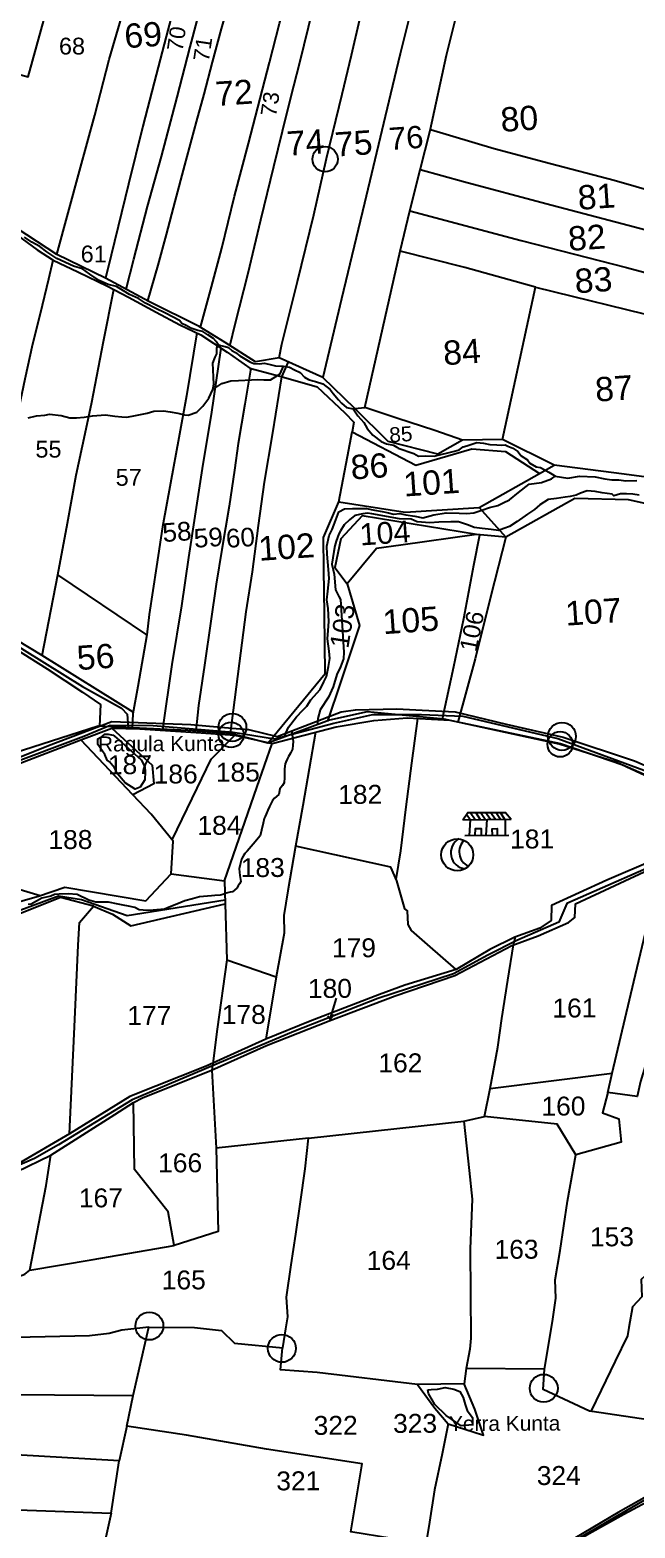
# Model space of a CAD drawing. Header units: millimetres. Extents: x 194974 to 225661, y 1604136 to 1614862.
# Drawn here: x 198813 to 199426, y 1611541 to 1613055 of the extents above; entities that cross this region are included whole.
import ezdxf

# ---------------------------------------------------------------- set-up
doc = ezdxf.new("R2010")
doc.units = ezdxf.units.MM
doc.header["$LTSCALE"] = 15
for name, color, linetype in [('BOUNDRY STONES', 240, 'Continuous'), ('PLOTS', 7, 'Continuous'), ('PLOTS NO', 7, 'Continuous'), ('ROADS', 1, 'Continuous'), ('STREAMS', 4, 'Continuous'), ('VILLAGE', 7, 'Continuous'), ('wells', 7, 'Continuous')]:
    doc.layers.add(name, color=color, linetype=linetype)
doc.styles.get("Standard").update_dxf_attribs({"font": 'arial.ttf'})

msp = doc.modelspace()

# ---------------------------------------------------------------- linework, layer by layer
at = {"layer": 'BOUNDRY STONES'}
for centre in [(199112.2, 1612924.6), (199017, 1612342.5), (199350, 1612333)]:
    msp.add_circle(centre, 12.8, dxfattribs=at)
at = {"layer": 'BOUNDRY STONES', "color": 1}
for centre in [(199018.3, 1612350.1), (199351.8, 1612341), (198934.3, 1611744.8), (199068.4, 1611722.2), (199333.4, 1611681.8)]:
    msp.add_circle(centre, 14.1, dxfattribs=at)
at = {"layer": 'PLOTS', "color": 0}
for points in [[(198639.4, 1613055.2), (198694.8, 1613040.1), (198750.1, 1613024.1), (198778.1, 1613017.1), (198811.8, 1613008), (198840.8, 1613113), (198842.7, 1613117.3), (198865.3, 1613199.5), (198875.1, 1613235.3), (198889.2, 1613282.5)], [(198840.6, 1612828.2), (198863.6, 1612912.4), (198879.2, 1612969.3), (198893.6, 1613025.6), (198910.1, 1613081.9), (198920.5, 1613118.6), (198922.3, 1613121.4), (198937.8, 1613176.1), (198955.4, 1613235), (198963, 1613260.4)], [(199004.7, 1613247.9), (198988.5, 1613187.6), (198977.7, 1613144.6), (198970.1, 1613120.6), (198951.3, 1613048.8), (198939.1, 1613002.1), (198927.6, 1612958.2), (198913.2, 1612899.5), (198895.5, 1612827.5), (198889.8, 1612804.3)], [(198910.7, 1612793.2), (198918.6, 1612823.7), (198932.4, 1612876.7), (198946.6, 1612927.5), (198962.3, 1612987.5), (198975.6, 1613038.3), (198989.7, 1613091.7), (199001.5, 1613130.4), (199014.1, 1613177), (199026.7, 1613225.1), (199030.6, 1613239.9)], [(199055.9, 1613231.9), (199041.8, 1613180), (199027.9, 1613128.8), (199027, 1613125.4), (199017.3, 1613093.7), (199007.1, 1613056.3), (198997.9, 1613022.6), (198989.4, 1612990.3), (198981.8, 1612962.4), (198969.8, 1612918.7), (198960, 1612881.8), (198951.2, 1612848.5), (198942.9, 1612817.6), (198932.5, 1612781.5)], [(198986.1, 1612754.8), (198997.1, 1612795.5), (199007.5, 1612834.6), (199020.6, 1612887.1), (199034.8, 1612940.5), (199046.6, 1612986), (199056, 1613022.5), (199066.1, 1613062), (199077.2, 1613105), (199083.5, 1613130.2), (199085.5, 1613132.6), (199096.4, 1613176.3), (199105.8, 1613216)], [(199133.4, 1613207.3), (199123.8, 1613167.9), (199115.4, 1613135.2), (199113.5, 1613132.6), (199103, 1613090.7), (199095, 1613057.7), (199086.4, 1613022.1), (199077.3, 1612986.8), (199068.6, 1612952.8), (199059.8, 1612916.8), (199046.8, 1612863), (199033.8, 1612809.2), (199020.8, 1612757.4), (199015.6, 1612736.5)], [(199065.8, 1612723.9), (199068.2, 1612737.5), (199084.1, 1612801.1), (199100.9, 1612868.4), (199113.7, 1612925.5), (199129.3, 1612990.4), (199138.7, 1613030), (199147.3, 1613066.4), (199157, 1613105.9), (199164.3, 1613135.5), (199164.9, 1613137.9), (199173.6, 1613175.2), (199177.3, 1613193.3)], [(199224.2, 1613182.8), (199215.7, 1613142.2), (199207.1, 1613108.9), (199198, 1613070.2), (199188, 1613031.3), (199178.4, 1612990.4), (199151.9, 1612880.2), (199128.9, 1612783.4), (199110, 1612703.9)], [(199142.3, 1612672.4), (199152.4, 1612673.7), (199170.7, 1612754.1), (199188.2, 1612831.8), (199197.9, 1612872.5), (199208.3, 1612914), (199218.6, 1612953.8), (199235.1, 1613029.9), (199249.5, 1613088), (199259.4, 1613128.1), (199269.2, 1613172.9)], [(199218.8, 1612954.6), (199283.1, 1612935.4), (199340.2, 1612920.3), (199404.5, 1612903.3), (199473.9, 1612883.4), (199548.1, 1612863.3)], [(199536.9, 1612825.1), (199494, 1612837.7), (199418.8, 1612857.7), (199335.4, 1612879.4), (199252.3, 1612901.7), (199208.3, 1612914)], [(199559.7, 1612901.4), (199548.1, 1612863.3), (199536.9, 1612825.1), (199525.4, 1612786.1), (199514.3, 1612747.9), (199493.4, 1612667.3), (199482.7, 1612619.1), (199477.7, 1612597.6), (199414.7, 1612606), (199344.1, 1612615.2)], [(199197.9, 1612872.5), (199310.7, 1612842.4), (199417.2, 1612815.3), (199525.4, 1612786.1), (199673.6, 1612755.9)], [(198773.7, 1612867.3), (198820.9, 1612833.1), (198836.8, 1612822.6), (198861.9, 1612810.6), (198891.8, 1612796.2), (198913.1, 1612785.2), (198941.3, 1612770.1), (198965.1, 1612757.3), (198986.5, 1612747.1), (199013.1, 1612729.5), (199036, 1612713.4), (199070, 1612704.1), (199104.2, 1612694.6), (199132, 1612668.3), (199141.2, 1612658.6), (199139.7, 1612649.1), (199203.9, 1612615.1), (199260.7, 1612631.7), (199294.6, 1612629.1), (199329.1, 1612607), (199344.1, 1612615.2), (199291.8, 1612641.1), (199251.3, 1612640.7), (199226.2, 1612626.4), (199175.8, 1612639.2), (199142.3, 1612672.4), (199110, 1612703.9), (199065.8, 1612723.9), (199041.8, 1612719.8), (199011.1, 1612739.4), (198984.8, 1612755.6), (198933.9, 1612780.8), (198889.8, 1612804.3), (198840.6, 1612828.2), (198800.6, 1612854.5)], [(199291.8, 1612641.1), (199325.1, 1612795.2), (199253.5, 1612815.1), (199188.2, 1612831.8)], [(198756.7, 1612464.5), (198766.7, 1612511.4), (198775, 1612550.1), (198783.3, 1612588.6), (198792.7, 1612627.7), (198800.9, 1612665.4), (198808.5, 1612702.5), (198816.5, 1612737.9), (198824.3, 1612768.6), (198832.7, 1612803.6), (198836.8, 1612822.6)], [(199325.1, 1612795.2), (199454.4, 1612763.6), (199514.3, 1612748.1)], [(198825.9, 1612422.7), (198841.6, 1612504.3), (198851.6, 1612556.7), (198860.3, 1612605.1), (198869.2, 1612647.2), (198876.2, 1612679), (198887.9, 1612740.4), (198898.3, 1612792.9)], [(198982.5, 1612749), (198971.9, 1612685.3), (198964.1, 1612642.9), (198955.6, 1612597.1), (198947.5, 1612552.9), (198941.5, 1612512.8), (198934.2, 1612464.3), (198931.6, 1612443.8), (198922.5, 1612391.6), (198917.7, 1612363.9), (198917, 1612349.7)], [(198947.9, 1612348.1), (198957.5, 1612413.6), (198967.2, 1612473), (198974.4, 1612521.9), (198981.3, 1612568.2), (198988.9, 1612616.4), (198997.2, 1612666.6), (199006.9, 1612733.6)], [(199016.5, 1612343.9), (199026.9, 1612425.1), (199032.3, 1612466.9), (199038.7, 1612507.4), (199044.9, 1612554.4), (199050.8, 1612598.2), (199059.4, 1612648.1), (199068.2, 1612704.6), (199075.1, 1612719.7)], [(199037, 1612713.2), (199030.9, 1612676.9), (199024.2, 1612637.2), (199020.4, 1612610.1), (199015.2, 1612573.8), (199007.8, 1612530), (199001.8, 1612495.1), (198996.4, 1612457.5), (198990.1, 1612413.1), (198984.2, 1612372.1), (198981.2, 1612346.3)], [(199251.3, 1612640.7), (199223.3, 1612650.3), (199184.9, 1612662.9), (199152.4, 1612673.7)], [(199054.3, 1612334.1), (199112.3, 1612404.6), (199111.5, 1612465), (199110.9, 1612509.8), (199110.6, 1612542.2), (199126, 1612578.3), (199134.8, 1612624.1), (199139.7, 1612649.1)], [(198517.4, 1612607.8), (198548, 1612594.4), (198585, 1612582.6), (198636.5, 1612562), (198657.8, 1612544), (198689.6, 1612517.4), (198716.2, 1612494.2), (198739.4, 1612472.5), (198760.7, 1612453.7), (198797.2, 1612430.6), (198830.9, 1612409.3), (198866.5, 1612385.7), (198885, 1612373.1), (198883.9, 1612351.4)], [(198918, 1612365.5), (198825.9, 1612422.7), (198787.5, 1612445.9), (198756.1, 1612464.9), (198722.2, 1612495.5), (198697.8, 1612517.6), (198680.1, 1612532.9), (198649.7, 1612559.2), (198636, 1612570.1), (198583.5, 1612589.2), (198528.2, 1612608.6)], [(199126, 1612578.3), (199193.2, 1612567.9), (199268.2, 1612572.6), (199329.1, 1612607)], [(199497.4, 1612563), (199419.2, 1612580.3), (199364.8, 1612581.5), (199295.2, 1612542.5), (199265.5, 1612545), (199149.5, 1612564.1), (199128.1, 1612540.7), (199121.9, 1612511.7), (199134.4, 1612495.2), (199147, 1612453), (199127.6, 1612395.4), (199114.5, 1612356.4)], [(199268.2, 1612572.6), (199295.2, 1612542.5), (199279.7, 1612483.3), (199264.1, 1612419.4), (199246.4, 1612355.5)], [(199265.5, 1612545), (199188.7, 1612534.5), (199164.2, 1612531.1), (199134.4, 1612495.2)], [(199231.1, 1612358.7), (199242.3, 1612411.6), (199252.6, 1612460.1), (199262.8, 1612514.2), (199268.7, 1612544.7)], [(198931.6, 1612443.8), (198841.6, 1612504.3)], [(199459.1, 1612290.8), (199407.2, 1612314.7), (199349.1, 1612333.1), (199232.5, 1612358.5), (199154.6, 1612365.7), (199116.7, 1612357.3), (199054.3, 1612334.1), (199016.5, 1612343.9), (198973.1, 1612346.9), (198882.4, 1612351.5), (198654.6, 1612278.2)], [(198784.3, 1612312.5), (198832.4, 1612331.7), (198896.3, 1612356.1), (198976.4, 1612353.2), (199018, 1612349.4), (199034.7, 1612348.1), (199063.5, 1612341), (199128.4, 1612365.8), (199142.8, 1612368), (199184.7, 1612368.8), (199210.3, 1612367.4), (199243.9, 1612365.8), (199295.5, 1612353.4), (199352.9, 1612340.3), (199425.3, 1612316.4), (199527.2, 1612272.3)], [(198786.2, 1612307.3), (198864.9, 1612337.4), (198896.2, 1612349.3), (198924.6, 1612348.6), (198986.7, 1612344.5), (199020.8, 1612342.3), (199058.5, 1612333.9), (199123.5, 1612350.7), (199161.3, 1612357.1), (199195.1, 1612359.8), (199207.8, 1612359.1), (199238.2, 1612357.5), (199350.4, 1612333.9), (199413.5, 1612312.3), (199516.1, 1612267.3), (199552, 1612258.3), (199562.6, 1612260.6)], [(199184, 1612196.2), (199188.7, 1612225.3), (199194.3, 1612269.9), (199199.9, 1612313.8), (199206, 1612359.2)], [(199102.3, 1612345.2), (199089.5, 1612271.2), (199082.3, 1612230), (199074.6, 1612184.7), (199070.4, 1612160), (199070.7, 1612142), (199062.7, 1612098), (199052.3, 1612035), (198991.9, 1612007.4), (198914.7, 1611976.9), (198853.5, 1611939), (198799.3, 1611907.4), (198780, 1611902), (198683, 1611866.6), (198612.3, 1611842.4), (198540.9, 1611816.4), (198487.8, 1611799.1), (198415.3, 1611769.1), (198376.6, 1611748.3), (198364.7, 1611734), (198351.6, 1611724.5), (198312.8, 1611710.5), (198269.5, 1611696.6), (198202.1, 1611695.9)], [(198896.2, 1612349.3), (198937, 1612312), (198938.7, 1612293), (198917.5, 1612282)], [(198957.3, 1612236.5), (198982.6, 1612288.6), (198996.7, 1612317.9), (199020.8, 1612342.3)], [(198301.5, 1612283.8), (198357.5, 1612246.6), (198403.9, 1612260.1), (198460.3, 1612236), (198507, 1612198.9), (198554.8, 1612180.6), (198635.9, 1612194.8), (198706.8, 1612180.3), (198758.8, 1612161.7), (198822, 1612179.5), (198848.8, 1612188.5), (198930.6, 1612174.7), (198956.4, 1612202.1), (199010.5, 1612194.9), (199042.9, 1612289.3), (199058.5, 1612333.9)], [(198956.4, 1612202.1), (198958.5, 1612235), (198936.2, 1612262.3), (198917.5, 1612282), (198864.9, 1612337.4)], [(198778.2, 1612303.2), (198752.5, 1612218.6), (198747.1, 1612203.2), (198823.7, 1612180.1)], [(198877.9, 1612169.2), (198844.4, 1612178.2), (198789.9, 1612156.3), (198754.7, 1612145.1), (198740, 1612147.7), (198634, 1612168.1), (198554.6, 1612170.2), (198499.4, 1612187.9), (198447.4, 1612230.4), (198400.2, 1612248.2), (198346.9, 1612232.8), (198299.8, 1612272.7)], [(199552, 1612258.3), (199508.5, 1612240.4), (199446.1, 1612216.4), (199397.2, 1612195.5), (199341.2, 1612170.1), (199341, 1612155), (199329.6, 1612147.2), (199304.3, 1612138.1), (199278.9, 1612125.4), (199244.9, 1612105.3), (199192.7, 1612089.4), (199167.3, 1612080.1), (199097, 1612053), (199052.3, 1612035)], [(199244.9, 1612105.3), (199215.8, 1612130.6), (199199.5, 1612144.9), (199196.2, 1612150.8), (199195.5, 1612164.5), (199193, 1612166.8), (199184.6, 1612194.9), (199178.7, 1612208.7), (199082.3, 1612230)], [(199484.2, 1612223.2), (199473.5, 1612180.1), (199474.5, 1612160.2), (199462.6, 1612116.2), (199453.1, 1612076.4), (199446.2, 1612047.3), (199439.4, 1612018.6), (199431.2, 1611991.9), (199428.1, 1611977), (199398.2, 1611981), (199402.7, 1612000.4)], [(198799.9, 1611900.8), (198834.5, 1611917.6), (198899.4, 1611958.8), (198918.2, 1611970.7), (198927.4, 1611975.6), (198997.3, 1612003.4), (199053, 1612028.4), (199116.1, 1612053.4), (199183.2, 1612078.6), (199243.4, 1612099.1), (199301.1, 1612129.7), (199327.6, 1612139.3), (199358.6, 1612152.9), (199365, 1612157.9), (199365.6, 1612171.8), (199445.3, 1612208.8)], [(199279.1, 1611985.1), (199402.7, 1612000.4), (199424.6, 1612093), (199439.7, 1612156.9), (199438.8, 1612178.1), (199445.3, 1612208.8)], [(199010.5, 1612194.9), (199011, 1612171.7), (199012.6, 1612115.1), (199062.7, 1612098)], [(198853.5, 1611939), (198858.9, 1612054.8), (198862.4, 1612129.8), (198863.5, 1612152.7), (198877.9, 1612169.2), (198897, 1612161.3), (198915.6, 1612149.6), (199011, 1612171.7)], [(199095.5, 1611934.9), (199252.4, 1611952), (199273.6, 1611956.6), (199279.1, 1611985.1), (199287.1, 1612026.8), (199291, 1612055.6), (199297.2, 1612094.5), (199302.8, 1612130.3), (199304.9, 1612138.3)], [(199012.6, 1612115.1), (199003, 1612044.8), (198998.5, 1612010.4), (198997.6, 1612003.5), (199002, 1611924.7), (199004.1, 1611840.4), (198959.5, 1611826.3), (198953.4, 1611860.2), (198919.2, 1611903), (198918.2, 1611970.7)], [(199398.2, 1611981), (199393, 1611960.5), (199409.4, 1611954.3), (199411.8, 1611930.8), (199366, 1611917.9), (199347.1, 1611948.9), (199273.6, 1611956.6)], [(199252.4, 1611952), (199257.9, 1611902.2), (199261.1, 1611873.1), (199259.1, 1611822.8), (199259.4, 1611777), (199259.7, 1611732.6), (199258.5, 1611721.4), (199254.9, 1611701.8)], [(198933.7, 1611743.6), (198979.9, 1611743.4), (199007.3, 1611740.3), (199020.3, 1611727.4), (199069.4, 1611722.8), (199072.4, 1611741.8), (199074.4, 1611754.1), (199073, 1611773.9), (199077.8, 1611806.5), (199082.4, 1611837.8), (199087.2, 1611870.5), (199092.1, 1611903.8), (199095.5, 1611934.9), (199002, 1611924.7)], [(198813.5, 1611801.3), (198829.9, 1611887), (198834.5, 1611917.6)], [(199334.1, 1611701.3), (199342.4, 1611749.2), (199345.6, 1611772.9), (199344.9, 1611791.6), (199350, 1611821.1), (199357.3, 1611871.2), (199366, 1611917.9)], [(199460.1, 1611911.5), (199457.2, 1611884.7), (199453.1, 1611857.3), (199450, 1611829.5), (199446.9, 1611805.2), (199431.9, 1611792), (199432.6, 1611774.3), (199423.2, 1611764.1), (199419.5, 1611743.3), (199418, 1611734.9), (199405.6, 1611709.1), (199391.5, 1611679.8), (199381.1, 1611658.4)], [(198477.1, 1611738.5), (198554.3, 1611732.4), (198598.1, 1611728.9), (198617.2, 1611737.6), (198669.5, 1611753.6), (198758.7, 1611777), (198790.6, 1611788.8), (198800.1, 1611794.2), (198808.2, 1611797.2), (198813.5, 1611801.3), (198875.4, 1611811.8), (198959.5, 1611826.3)], [(199781.4, 1611835.7), (199755.7, 1611809.7), (199754.7, 1611790.5), (199751.3, 1611785.3), (199742.6, 1611777.3), (199718.3, 1611757.9), (199705, 1611744.2), (199689.8, 1611733), (199642.8, 1611700.6), (199603.7, 1611664.8), (199580.6, 1611651.6), (199543.3, 1611631.4), (199484.5, 1611599), (199408.6, 1611556.1), (199319.2, 1611503.3)], [(198657.9, 1611690.9), (198792, 1611687.6), (198798.6, 1611675.5), (198918, 1611674.4), (198933.7, 1611743.6), (198906.4, 1611740.7), (198893.8, 1611737.1), (198873.9, 1611734.9), (198798.8, 1611733.1), (198792, 1611751.7), (198758.8, 1611751.7), (198758.8, 1611777.1)], [(199439.2, 1611650.1), (199382.4, 1611658.2), (199379.8, 1611658.6), (199332.8, 1611680.7), (199334.1, 1611701.3), (199254.9, 1611701.8), (199253, 1611686.3), (199205.5, 1611685.7), (199104.1, 1611697.9), (199066.9, 1611700.6), (199068.9, 1611722.8)], [(199214, 1611523.8), (199179.8, 1611530.1), (199138.2, 1611536.7), (199145.3, 1611579.2), (199149.6, 1611605.4), (199053, 1611620.4), (198971.8, 1611634.3), (198911.4, 1611643.5), (198918, 1611674.4)], [(199205.5, 1611685.7), (199223.3, 1611661.7), (199236.7, 1611646), (199263.1, 1611637.4), (199271.4, 1611634.7), (199272.5, 1611634.4), (199263.6, 1611660.7), (199253, 1611686.3)], [(199326.5, 1611502.2), (199340.3, 1611511.5), (199379.5, 1611534.9), (199414.4, 1611554.6), (199447.2, 1611572.1), (199474.2, 1611587.6), (199497.4, 1611600.8), (199549.5, 1611630.5), (199611.1, 1611665.4), (199671.4, 1611662.3), (199705.2, 1611660.6), (199785.3, 1611652.9), (199829, 1611649.3), (199835.7, 1611647.9)], [(198911.4, 1611643.5), (198903.9, 1611608.6), (198799.2, 1611614.7), (198792.2, 1611625.2), (198645.3, 1611633.3)], [(199236.7, 1611646), (199230.5, 1611615.7), (199223, 1611579), (199217.7, 1611546.3), (199214, 1611523.8), (199288.5, 1611509.6), (199319.8, 1611503.7)], [(198633.5, 1611581.2), (198790.1, 1611569.8), (198801.1, 1611559), (198895.5, 1611555.4), (198903.9, 1611608.6)], [(198895.5, 1611555.4), (198884.8, 1611507.1), (198881.2, 1611490.9), (198813.4, 1611496.6), (198802, 1611499.3), (198793.2, 1611506.3), (198743.5, 1611511.2), (198622.7, 1611522.4)]]:
    msp.add_lwpolyline(points, dxfattribs=at)
at = {"layer": 'PLOTS NO', "color": 0}
for points in [[(199117.3, 1612055.2), (199123.6, 1612076.2)], [(199114.8, 1612058.6), (199117.3, 1612055.2), (199121, 1612059.8)]]:
    msp.add_lwpolyline(points, dxfattribs=at)
at = {"layer": 'ROADS'}
for points in [[(198310.6, 1612756.5), (198316, 1612749.4), (198386.7, 1612699.7), (198449.1, 1612657.8), (198519.9, 1612610.3), (198609.5, 1612575.3), (198637.1, 1612565.3), (198695.2, 1612516.5), (198751.2, 1612465.8), (198787, 1612441.1), (198866.8, 1612391.6), (198906, 1612369.7), (198912, 1612363.5), (198913, 1612349.9)], [(198788.2, 1612311.3), (198867.9, 1612341.1), (198894.8, 1612352.4), (198938.2, 1612352.1), (199019.1, 1612345.4), (199061, 1612338.7), (199121.1, 1612354.5), (199160.3, 1612363.1), (199209.6, 1612363.3), (199251.5, 1612361.4), (199347.7, 1612338.9), (199447.5, 1612302.1), (199529.7, 1612268), (199564.1, 1612258.1), (199615.8, 1612273), (199707.2, 1612296.7), (199746, 1612306.2), (199779, 1612306.4), (199861.6, 1612275.5), (199875.8, 1612270.2), (199996.4, 1612249.5)], [(198295.3, 1612280.5), (198349.4, 1612245.3), (198358.7, 1612244.5), (198395.6, 1612252.6), (198417, 1612246.8), (198450.6, 1612232.3), (198495.7, 1612198.3), (198517.5, 1612187.3), (198553.6, 1612175.6), (198630.7, 1612175.2), (198688.7, 1612168.1), (198749.7, 1612155.5), (198787.2, 1612159.2), (198842.3, 1612179.7), (198865.6, 1612176.2), (198912, 1612160), (199010.9, 1612175.6)], [(199564.1, 1612258.1), (199470.4, 1612222), (199356.8, 1612172.2), (199348.6, 1612153.3), (199306.1, 1612134.6), (199276.9, 1612119.8), (199242.2, 1612100.8), (199165.5, 1612076.1), (199080.4, 1612042.7), (199011.6, 1612013.6), (198980.8, 1612000.6), (198917, 1611973.5), (198842.5, 1611928), (198818.2, 1611914.1), (198779.5, 1611897.8)], [(199008, 1611288.2), (199077.2, 1611327.7), (199089, 1611349.6), (199150, 1611389.3), (199237.6, 1611447.9), (199302.5, 1611488.9), (199335.9, 1611510.7), (199410.2, 1611554.1), (199461.4, 1611584), (199523.4, 1611617.7), (199585.9, 1611653), (199611.7, 1611667.6), (199649, 1611701.9), (199688.4, 1611729.9), (199716, 1611751.6), (199752.6, 1611783.6), (199758.1, 1611790.6), (199759.8, 1611811), (199793.4, 1611842.4), (199833.4, 1611868.8), (199858.9, 1611885.7), (199897.5, 1611873.8)]]:
    msp.add_lwpolyline(points, dxfattribs=at)
at = {"layer": 'STREAMS', "color": 4}
for points in [[(199003.9, 1612737.3), (199002, 1612740.4), (198999.1, 1612743.5), (198993.6, 1612747), (198988.3, 1612750.5), (198983.3, 1612751.5), (198976.4, 1612753.9), (198971.7, 1612756.5), (198967.3, 1612758.5), (198964.7, 1612761.5), (198950.5, 1612768.8), (198940.9, 1612773.7), (198930.3, 1612779), (198923.2, 1612783.7), (198914.3, 1612788), (198908.1, 1612791.7), (198901.2, 1612795.9), (198892.7, 1612797.8), (198883.4, 1612802), (198874.2, 1612808.5), (198866.8, 1612813.7), (198857.4, 1612816.5), (198840.8, 1612824.2), (198830.4, 1612830.9), (198823.6, 1612836.2), (198815.5, 1612840.9), (198807.8, 1612845.9)], [(198998.4, 1612691.9), (198999.5, 1612697.1), (198999.2, 1612704.4), (198998.8, 1612711.8), (198998.4, 1612718.4), (199001, 1612724.3), (199002.6, 1612727.9), (199002.5, 1612733.6), (199003.9, 1612737.3), (199006.3, 1612736.4), (199010.9, 1612735.1), (199014.4, 1612734.2), (199017.7, 1612731.1), (199021.6, 1612729.2), (199025.7, 1612725.9), (199031, 1612722.7), (199035.9, 1612719.8), (199040.1, 1612718.2), (199045.4, 1612717.8), (199050.7, 1612718.3), (199058, 1612716.7), (199062.1, 1612715.8), (199070.2, 1612715.4), (199076.1, 1612714.4), (199081.3, 1612711.8), (199086.9, 1612708.8), (199091.2, 1612704.1), (199095.3, 1612701.8), (199099.9, 1612700.5), (199102.4, 1612699.7), (199109.9, 1612697.6), (199117.4, 1612691.9), (199120.2, 1612687.7), (199125.8, 1612681.4), (199128.9, 1612678.1), (199133.7, 1612673.7), (199140.6, 1612672.1), (199145.3, 1612665.2), (199151.2, 1612658.3), (199154.7, 1612652.4), (199160.4, 1612645.7), (199169, 1612639.2), (199174.2, 1612636.9), (199181.4, 1612635.4), (199184.6, 1612633.5), (199186.2, 1612632.6), (199201.8, 1612626.9), (199206.5, 1612624.4), (199213.3, 1612624.7), (199222.4, 1612624.3), (199243.2, 1612629.4), (199247.9, 1612630.6), (199252, 1612633.8), (199255.5, 1612634.9), (199255.5, 1612634.9), (199265.7, 1612638.1), (199272.5, 1612637.5), (199278.7, 1612636.2), (199285.9, 1612635.7), (199290.9, 1612635.4), (199294.2, 1612635.7), (199297.1, 1612634.4), (199302.1, 1612632.3), (199307.2, 1612629.2), (199310.4, 1612624.6), (199316.8, 1612620.6), (199319.4, 1612617.2), (199325.9, 1612613.5), (199330.2, 1612612.9), (199338.4, 1612608.1), (199343.7, 1612605), (199345.1, 1612604.1)], [(198811.7, 1612663.2), (198820, 1612665), (198828.5, 1612665.9), (198833.3, 1612666.7), (198845.1, 1612665.4), (198853.8, 1612663.1), (198860.5, 1612663), (198868.4, 1612663.9), (198876.9, 1612665.2), (198889.8, 1612666.3), (198899.5, 1612664.8), (198906.3, 1612664.1), (198911.5, 1612663.9), (198920.3, 1612665.6), (198932, 1612667.8), (198938.9, 1612669.8), (198948.7, 1612670.1), (198955.2, 1612669.2), (198963.1, 1612668), (198969.8, 1612666.1), (198973.7, 1612665.9), (198982.5, 1612668.7), (198988.3, 1612675), (198994.6, 1612683), (198998.4, 1612691.9), (199007.6, 1612697.7), (199016.6, 1612700.4), (199024.5, 1612700.9), (199037.5, 1612701.5), (199043.7, 1612701.8), (199050.2, 1612701.6), (199054.4, 1612701.6), (199056.9, 1612701.6), (199066.6, 1612707.7), (199070.2, 1612715.4)], [(199071.5, 1612340.5), (199072.5, 1612344.3), (199075.2, 1612350.2), (199083.3, 1612360.9), (199089.4, 1612367.2), (199093.8, 1612371.7), (199097.6, 1612378), (199107.2, 1612388.4), (199110.9, 1612396.1), (199113.5, 1612401.6), (199115.5, 1612411.7), (199116.9, 1612419.8), (199116.4, 1612427.3), (199114.5, 1612439.6), (199115.2, 1612448), (199116, 1612457.1), (199115.4, 1612470.2), (199114, 1612479.2), (199114.9, 1612487.7), (199116.4, 1612500.5), (199115.6, 1612509.8), (199114.3, 1612525.1), (199114, 1612533.5), (199116.3, 1612544.3), (199119.4, 1612550.2), (199121, 1612554.5), (199124.1, 1612562.6), (199126.2, 1612568.1), (199131.7, 1612571.1), (199140, 1612571.3), (199146.1, 1612571.4), (199154.1, 1612571.6), (199162.3, 1612569.8), (199170, 1612568.3), (199176.2, 1612567), (199181.3, 1612565.8), (199187.8, 1612566.3), (199194, 1612565.2), (199202.9, 1612563.6), (199211.2, 1612562.1), (199222.1, 1612565.1), (199234.6, 1612567), (199247.8, 1612566.6), (199255.7, 1612566.3), (199262.8, 1612567.1), (199270.6, 1612569.8), (199278.5, 1612572.6), (199287.1, 1612574.6), (199292.5, 1612577.1), (199298.9, 1612580.3), (199307.9, 1612587.6), (199318.5, 1612596.1), (199331.1, 1612597.6), (199341.4, 1612601.5), (199345.1, 1612604.1), (199351.3, 1612603.1), (199357.9, 1612602.2), (199369.7, 1612604), (199385.5, 1612603.4), (199395.2, 1612601.5), (199402.2, 1612600.5), (199409.3, 1612600.5), (199416.4, 1612599.3), (199427.7, 1612599.7)], [(199430, 1612584.9), (199423.5, 1612586), (199417.1, 1612586.2), (199411.1, 1612586.3), (199404.4, 1612584.4), (199402.7, 1612585.9), (199392.4, 1612587.4), (199385.5, 1612588.5), (199377.4, 1612589.2), (199370.6, 1612586.8), (199366.2, 1612585), (199360.1, 1612583.6), (199355.2, 1612582.9), (199346.3, 1612581.7), (199338, 1612580.6), (199329.4, 1612575), (199324, 1612570.6), (199316.8, 1612565.6), (199306.5, 1612558.4), (199298.6, 1612553.4), (199293, 1612551.3), (199287.6, 1612549.2), (199280.1, 1612550.1), (199271.2, 1612551.1), (199263.1, 1612552.1), (199257.2, 1612554.6), (199247, 1612557.8), (199239.3, 1612558), (199227.2, 1612557.7), (199218, 1612556.8), (199205.3, 1612558.1), (199199.1, 1612560.7), (199187.4, 1612560.9), (199159.6, 1612565.9), (199155, 1612566.7), (199150.2, 1612566.1), (199142.1, 1612564.4), (199137, 1612559.9), (199131.3, 1612554.9), (199127.7, 1612549), (199126, 1612545.8), (199123.3, 1612538.3), (199121.9, 1612533.8), (199120.9, 1612528), (199118.8, 1612515), (199121.4, 1612505), (199122.8, 1612489.2), (199125.9, 1612482.5), (199127.8, 1612479.3), (199131.2, 1612426.3), (199130.6, 1612419.3), (199127.8, 1612411.2), (199124.1, 1612403.5), (199120.2, 1612391.2), (199115.5, 1612380.6), (199107.2, 1612368), (199104.8, 1612359.2), (199104.3, 1612352.7)]]:
    msp.add_lwpolyline(points, dxfattribs=at)
at = {"layer": 'STREAMS'}
for points in [[(199078, 1612346.5), (199079, 1612341), (199080, 1612335.8), (199079.6, 1612332), (199079.2, 1612328), (199077, 1612324.1), (199075, 1612320.6), (199073.8, 1612317.9), (199072.5, 1612314.9), (199071.9, 1612313.4), (199071, 1612308.3), (199070.9, 1612303.2), (199070.9, 1612299.4), (199070.8, 1612294), (199069, 1612291.4), (199066.4, 1612287.9), (199065.2, 1612282.3), (199061.1, 1612278.5), (199058.8, 1612276.3), (199056, 1612270.1), (199054.3, 1612266.4), (199052.4, 1612262.2), (199051.4, 1612260), (199050.6, 1612258), (199049.5, 1612253.3), (199047.9, 1612246.3), (199046.5, 1612240.5), (199039.3, 1612231.9), (199033.3, 1612224.9), (199030.8, 1612222.6), (199029.4, 1612220), (199027.7, 1612216.8), (199026.3, 1612211.5), (199025.1, 1612207.2), (199025.6, 1612203.6), (199026, 1612200.3), (199026.8, 1612194.3), (199025.4, 1612191.8), (199024.3, 1612190), (199022.8, 1612187.5), (199018.3, 1612183.8), (199016, 1612183.6), (199012.2, 1612182.4), (199008.7, 1612181.3), (199006, 1612180.4), (199000.4, 1612180), (198997.3, 1612179.7), (198985.1, 1612178.7), (198978, 1612176.8), (198970.2, 1612174.7), (198962, 1612171.4), (198954.2, 1612168.2), (198949.7, 1612166.4), (198942, 1612165.7), (198938.2, 1612165.4), (198932.9, 1612164.9), (198928.2, 1612165.3), (198924.1, 1612165.6), (198919.7, 1612168), (198913.3, 1612169.3), (198907.8, 1612170.4), (198902.9, 1612171.4), (198893.1, 1612173.3), (198880, 1612173.4), (198873.1, 1612175.5), (198861.3, 1612181.3), (198852.2, 1612181.9), (198843, 1612181.4), (198838.4, 1612181.1), (198834.6, 1612179.3), (198825.6, 1612177.5), (198820.1, 1612174.5), (198814.6, 1612171.5), (198811.8, 1612171)], [(198887, 1612341.1), (198889.2, 1612343.3), (198892.6, 1612343.3), (198897.6, 1612342.4), (198899.2, 1612341.2), (198906, 1612335.1), (198925.9, 1612317.2), (198929.8, 1612310.2), (198930.2, 1612305.1), (198929.8, 1612297.2), (198924.9, 1612289.5), (198920, 1612287.7), (198909.9, 1612294.1), (198902.2, 1612303.1), (198899.2, 1612309.1), (198894, 1612315.2), (198891.6, 1612316.9), (198889.1, 1612322.7), (198882.2, 1612332.8), (198882.1, 1612338.6), (198887, 1612341.1)], [(199216.1, 1611680.3), (199219.5, 1611680.5), (199225.8, 1611680.9), (199233.6, 1611682.7), (199242.3, 1611681.1), (199248.4, 1611678.5), (199251.8, 1611672.5), (199254, 1611665.5), (199255.9, 1611659.4), (199261.4, 1611652.2), (199261.3, 1611645), (199249.8, 1611643.9), (199234.5, 1611654.2), (199223.1, 1611665.5), (199216.8, 1611676.6), (199216.1, 1611680.3)]]:
    msp.add_lwpolyline(points, dxfattribs=at)
at = {"layer": 'VILLAGE', "color": 5}
for points in [[(199251.6, 1612256.7), (199256.5, 1612264), (199294.7, 1612264), (199300.4, 1612257.2)], [(199263.9, 1612256.8), (199259, 1612264)], [(199269.4, 1612256.8), (199264.6, 1612264)], [(199274.1, 1612256.9), (199269.4, 1612264)], [(199279.4, 1612257), (199274.5, 1612264)], [(199284.6, 1612257), (199279.5, 1612264)], [(199289.6, 1612257.1), (199285, 1612264)], [(199294.1, 1612257.1), (199289.7, 1612264)], [(199251.6, 1612256.7), (199300.4, 1612257.2)], [(199258.8, 1612256.7), (199255.1, 1612261.9)], [(199258.8, 1612256.7), (199258, 1612240.9)], [(199275.3, 1612241), (199276, 1612256.9)], [(199294.2, 1612257.1), (199294.3, 1612241)], [(199253.7, 1612240.9), (199298.1, 1612241)], [(199264.1, 1612240.9), (199264.3, 1612247.9), (199270, 1612247.8), (199270, 1612240.9)], [(199281.4, 1612241), (199281.3, 1612247.7), (199286.4, 1612247.8), (199286.4, 1612241)]]:
    msp.add_lwpolyline(points, dxfattribs=at)
at = {"layer": 'wells'}
msp.add_circle((199245.9, 1612221.3), 16.2, dxfattribs=at)
for centre, radius, start, end in [((199255.5, 1612223.3), 16.2, 118.8273, 264.1457), ((199263.9, 1612224.3), 16.1, 132.7659, 245.0054)]:
    msp.add_arc(centre, radius, start, end, dxfattribs=at)

# ---------------------------------------------------------------- texts
at = {"layer": 'PLOTS NO', "color": 0}
for s, height, rotation, p in [('69', 24.54, 3.8794, (198909.8, 1613036.8)), ('70', 15.99, 81.4811, (198967.8, 1613033)), ('71', 15.99, 81.4811, (198994.4, 1613022.6)), ('72', 24.54, 3.8794, (199001.8, 1612978.4)), ('73', 15.99, 81.4811, (199062.5, 1612967)), ('80', 24.54, 3.8794, (199290.5, 1612952.2)), ('74', 24.54, 3.8794, (199074.1, 1612928.1)), ('75', 24.54, 3.8794, (199122.8, 1612927.2)), ('76', 22.54, 3.8794, (199177.4, 1612933.9)), ('81', 24.54, 3.8794, (199368.6, 1612873.4)), ('82', 24.54, 3.8794, (199358.8, 1612831.9)), ('83', 24.54, 3.8794, (199365.5, 1612789)), ('84', 24.54, 3.8794, (199232.4, 1612716.3)), ('87', 24.54, 3.8794, (199386.2, 1612679.4)), ('85', 15.11, 3.8794, (199177.6, 1612638.2)), ('86', 24.54, 3.8794, (199138.8, 1612600.7)), ('101', 24.54, 3.8794, (199192.1, 1612583.5)), ('58', 18.9, 3.8794, (198948.2, 1612537.5)), ('59', 18.9, 3.8794, (198980, 1612531.7)), ('60', 18.9, 3.8794, (199012.4, 1612531.6)), ('104', 22.08, 3.8794, (199147.8, 1612534)), ('102', 24.54, 3.8794, (199045.4, 1612518.5)), ('107', 24.54, 3.8794, (199355.9, 1612452.9)), ('103', 19.1, 81.0565, (199135.6, 1612429.2)), ('105', 24.54, 3.8794, (199171.1, 1612444.3)), ('106', 17.54, 78.7901, (199265.3, 1612425.6)), ('56', 24.54, 3.8794, (198861.7, 1612408)), ('Ragula Kunta', 15.18, 0.279, (198882.3, 1612325.7)), ('187', 19.12, 0.279, (198892.4, 1612302.7)), ('186', 19.12, 0.279, (198938.7, 1612293.3)), ('185', 19.12, 0.279, (199001.6, 1612295.2)), ('182', 19.12, 0.279, (199125.4, 1612272.7)), ('184', 19.12, 0.279, (198983, 1612241.4)), ('188', 19.12, 0.279, (198832.2, 1612227)), ('181', 19.12, 0.279, (199299.4, 1612227.6)), ('183', 19.12, 0.279, (199026.8, 1612198.7)), ('179', 19.12, 0.279, (199119.1, 1612117.5)), ('180', 19.12, 0.279, (199094.8, 1612076.5)), ('177', 19.12, 0.279, (198912, 1612049.1)), ('178', 19.12, 0.279, (199007.6, 1612050.1)), ('161', 19.12, 0.279, (199342.2, 1612056.7)), ('162', 19.12, 0.279, (199166.1, 1612001.2)), ('160', 19.12, 0.279, (199331.1, 1611957.5)), ('166', 19.12, 0.279, (198943.2, 1611900.1)), ('167', 19.12, 0.279, (198863, 1611864.7)), ('153', 19.12, 0.279, (199380.2, 1611825.3)), ('163', 19.12, 0.279, (199283.6, 1611812.7)), ('164', 19.12, 0.279, (199154.3, 1611801.5)), ('165', 19.12, 0.279, (198946.9, 1611781.7)), ('322', 19.12, 0.279, (199100.6, 1611634.7)), ('323', 19.12, 0.279, (199181, 1611636.7)), ('Yerra Kunta', 15.122, 0.279, (199237.5, 1611638.5)), ('321', 19.12, 0.279, (199062.8, 1611578.6)), ('324', 19.12, 0.279, (199326.4, 1611584))]:
    msp.add_text(s, height=height, rotation=rotation, dxfattribs=at).set_placement(p)
at = {"layer": 'PLOTS NO'}
for s, p in [('68', (198842.8, 1613030.5)), ('61', (198864.8, 1612820.3)), ('55', (198819, 1612622.9)), ('57', (198900.2, 1612594.4))]:
    msp.add_text(s, height=17, dxfattribs=at).set_placement(p)

doc.saveas('drawing.dxf')
